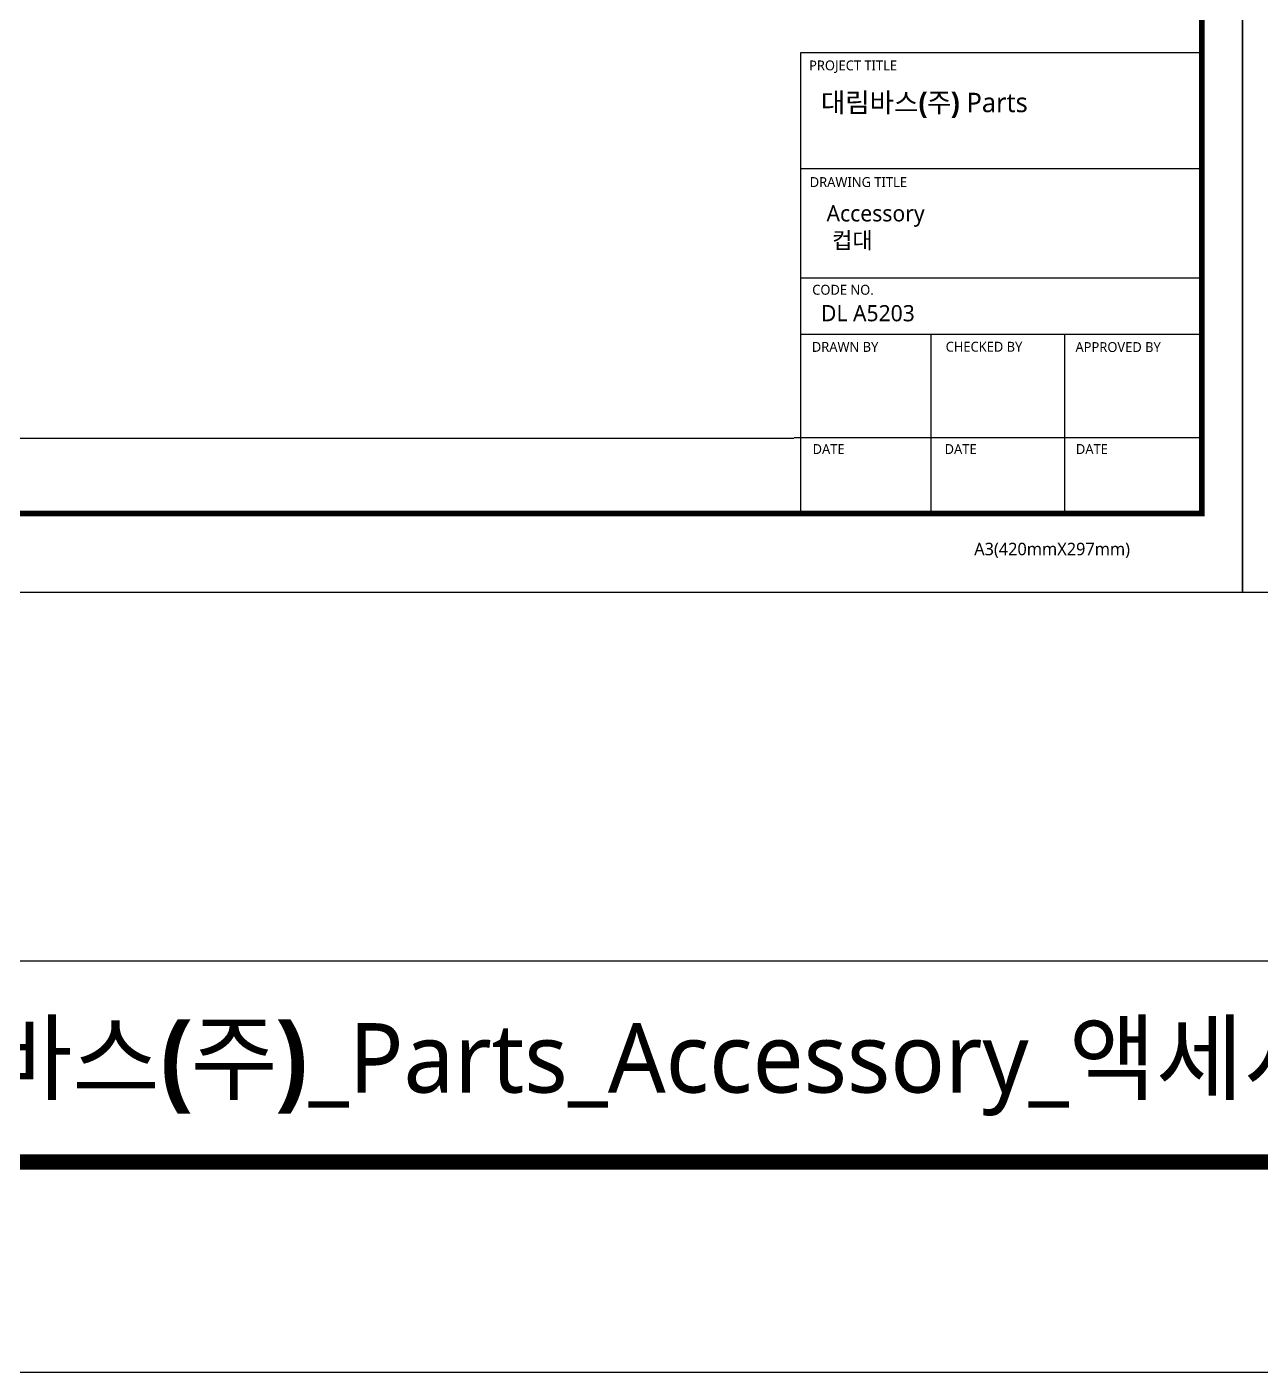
# Model space of a CAD drawing. Extents: x 16296677952 to 16296679688, y -37409618576 to -37409617304.
# Drawn here: x 16296678348.1 to 16296678668.2, y -37409618576 to -37409618227.3 of the extents above; entities that cross this region are included whole.
import ezdxf

# ---------------------------------------------------------------- set-up
doc = ezdxf.new("R2010")
doc.units = 0
doc.header["$LTSCALE"] = 10
doc.header["$MEASUREMENT"] = 0
doc.layers.get('0').update_dxf_attribs({"linetype": 'CONTINUOUS'})
doc.styles.add('Daelim Dimension', font='')
doc.styles.get('Daelim Dimension').set_extended_font_data('NanumGothic')

msp = doc.modelspace()

# ---------------------------------------------------------------- linework, layer by layer
at = {"color": 5, "ltscale": 40}
for p, q in [((16296678652.77651, -37409618234.016251), (16296678548.733419, -37409618234.016251)), ((16296678652.77651, -37409618264.089256), (16296678548.733419, -37409618264.089256)), ((16296678652.77651, -37409618264.089256), (16296678548.733419, -37409618264.089256)), ((16296678652.77651, -37409618292.378937), (16296678548.733419, -37409618292.378937)), ((16296678652.77651, -37409618292.378937), (16296678548.733419, -37409618292.378937)), ((16296678652.77651, -37409618306.969597), (16296678548.733419, -37409618306.969597)), ((16296678652.77651, -37409618306.969597), (16296678548.733419, -37409618306.969597)), ((16296678582.527519, -37409618306.969597), (16296678582.527519, -37409618353.41658)), ((16296678617.21006, -37409618306.969597), (16296678617.21006, -37409618353.41658)), ((16296678652.77651, -37409618333.80024), (16296678547.088869, -37409618333.80024)), ((16296678652.77651, -37409618333.80024), (16296678549.54402, -37409618333.80024)), ((16296678652.77651, -37409618353.41658), (16296678563.6113, -37409618353.41658))]:
    msp.add_line(p, q, dxfattribs=at)
at = {"color": 5, "ltscale": 0.5}
msp.add_line((16296678548.733419, -37409618234.016251), (16296678548.733419, -37409618354.045921), dxfattribs=at)
at = {"color": 5}
for p, q in [((16296678022.7764, -37409618333.874649), (16296678546.96368, -37409618333.874649)), ((16296677980.389971, -37409618469.388939), (16296679378.222731, -37409618469.388939))]:
    msp.add_line(p, q, dxfattribs=at)
at = {"ltscale": 0.5}
for points in [[(16296677952.4748, -37409618575.967308), (16296679688.4748, -37409618575.967308), (16296679688.4748, -37409617303.967308), (16296677952.4748, -37409617303.967308)], [(16296678012.308201, -37409618373.841537), (16296678663.308201, -37409618373.841537), (16296678663.308201, -37409617896.841537), (16296678012.308201, -37409617896.841537)], [(16296678663.308201, -37409618373.841537), (16296679314.308201, -37409618373.841537), (16296679314.308201, -37409617896.841537), (16296678663.308201, -37409617896.841537)]]:
    msp.add_lwpolyline(points, close=True, dxfattribs=at)
at = {"color": 5, "linetype": 'ByBlock', "lineweight": 200}
for points, const_width in [([(16296677980.389971, -37409618521.501404), (16296679660.389971, -37409618521.501404), (16296679660.389971, -37409617333.501404), (16296677980.389971, -37409617333.501404)], 4), ([(16296678022.7764, -37409618353.416817), (16296678652.7764, -37409618353.416817), (16296678652.7764, -37409617907.916817), (16296678022.7764, -37409617907.916817)], 1.5)]:
    msp.add_lwpolyline(points, close=True, dxfattribs=dict(at, const_width=const_width))

# ---------------------------------------------------------------- texts
at = {"color": 5, "ltscale": 40, "style": 'Daelim Dimension'}
for s, height, p in [('PROJECT TITLE', 2.56901127, (16296678550.93598, -37409618238.544731)), ('DRAWING TITLE', 2.56901127, (16296678551.100679, -37409618268.780617)), ('CODE NO.', 2.5690113, (16296678551.744921, -37409618296.702599)), ('DRAWN BY', 2.5690113, (16296678551.64418, -37409618311.510986)), ('CHECKED BY', 2.5690113, (16296678586.354349, -37409618311.465431)), ('APPROVED BY', 2.56901127, (16296678620.01774, -37409618311.548424)), ('DATE', 2.5690113, (16296678551.844839, -37409618337.988991)), ('DATE', 2.5690113, (16296678586.081169, -37409618337.988991)), ('DATE', 2.5690113, (16296678620.13588, -37409618337.988991)), ('A3(420mmX297mm)', 3.24237133, (16296678593.761459, -37409618364.232529))]:
    msp.add_text(s, height=height, dxfattribs=at).set_placement(p)
at = {"attachment_point": 1, "style": 'Daelim Dimension'}
for s, insert, char_height, width in [('{\\fPretendard Variable SemiBold|b0|i0|c129|p2;\\C7;대림바스(주)} Parts', (16296678553.99169, -37409618244.346558), 5.03600079, 80.93992813), (' Accessory\\P  컵대', (16296678554.036119, -37409618273.492996), 4.2041236, 70.7511006), ('DL A5203', (16296678554.036119, -37409618299.384407), 4.2041236, 70.7511006)]:
    msp.add_mtext(s, dxfattribs=dict(at, insert=insert, char_height=char_height, width=width))
at = {"color": 2, "insert": (16296678292.049339, -37409618485.511917), "char_height": 18.0176724, "width": 729.2543326, "attachment_point": 1, "style": 'Daelim Dimension'}
msp.add_mtext('{\\fPretendard Variable SemiBold|b0|i0|c129|p2;대림바스(주)}_Parts_Accessory_{\\fGulim|b0|i0|c129|p50;액세서리}4{\\fGulim|b0|i0|c129|p50;품}_DL A5200', dxfattribs=at)

doc.saveas('drawing.dxf')
